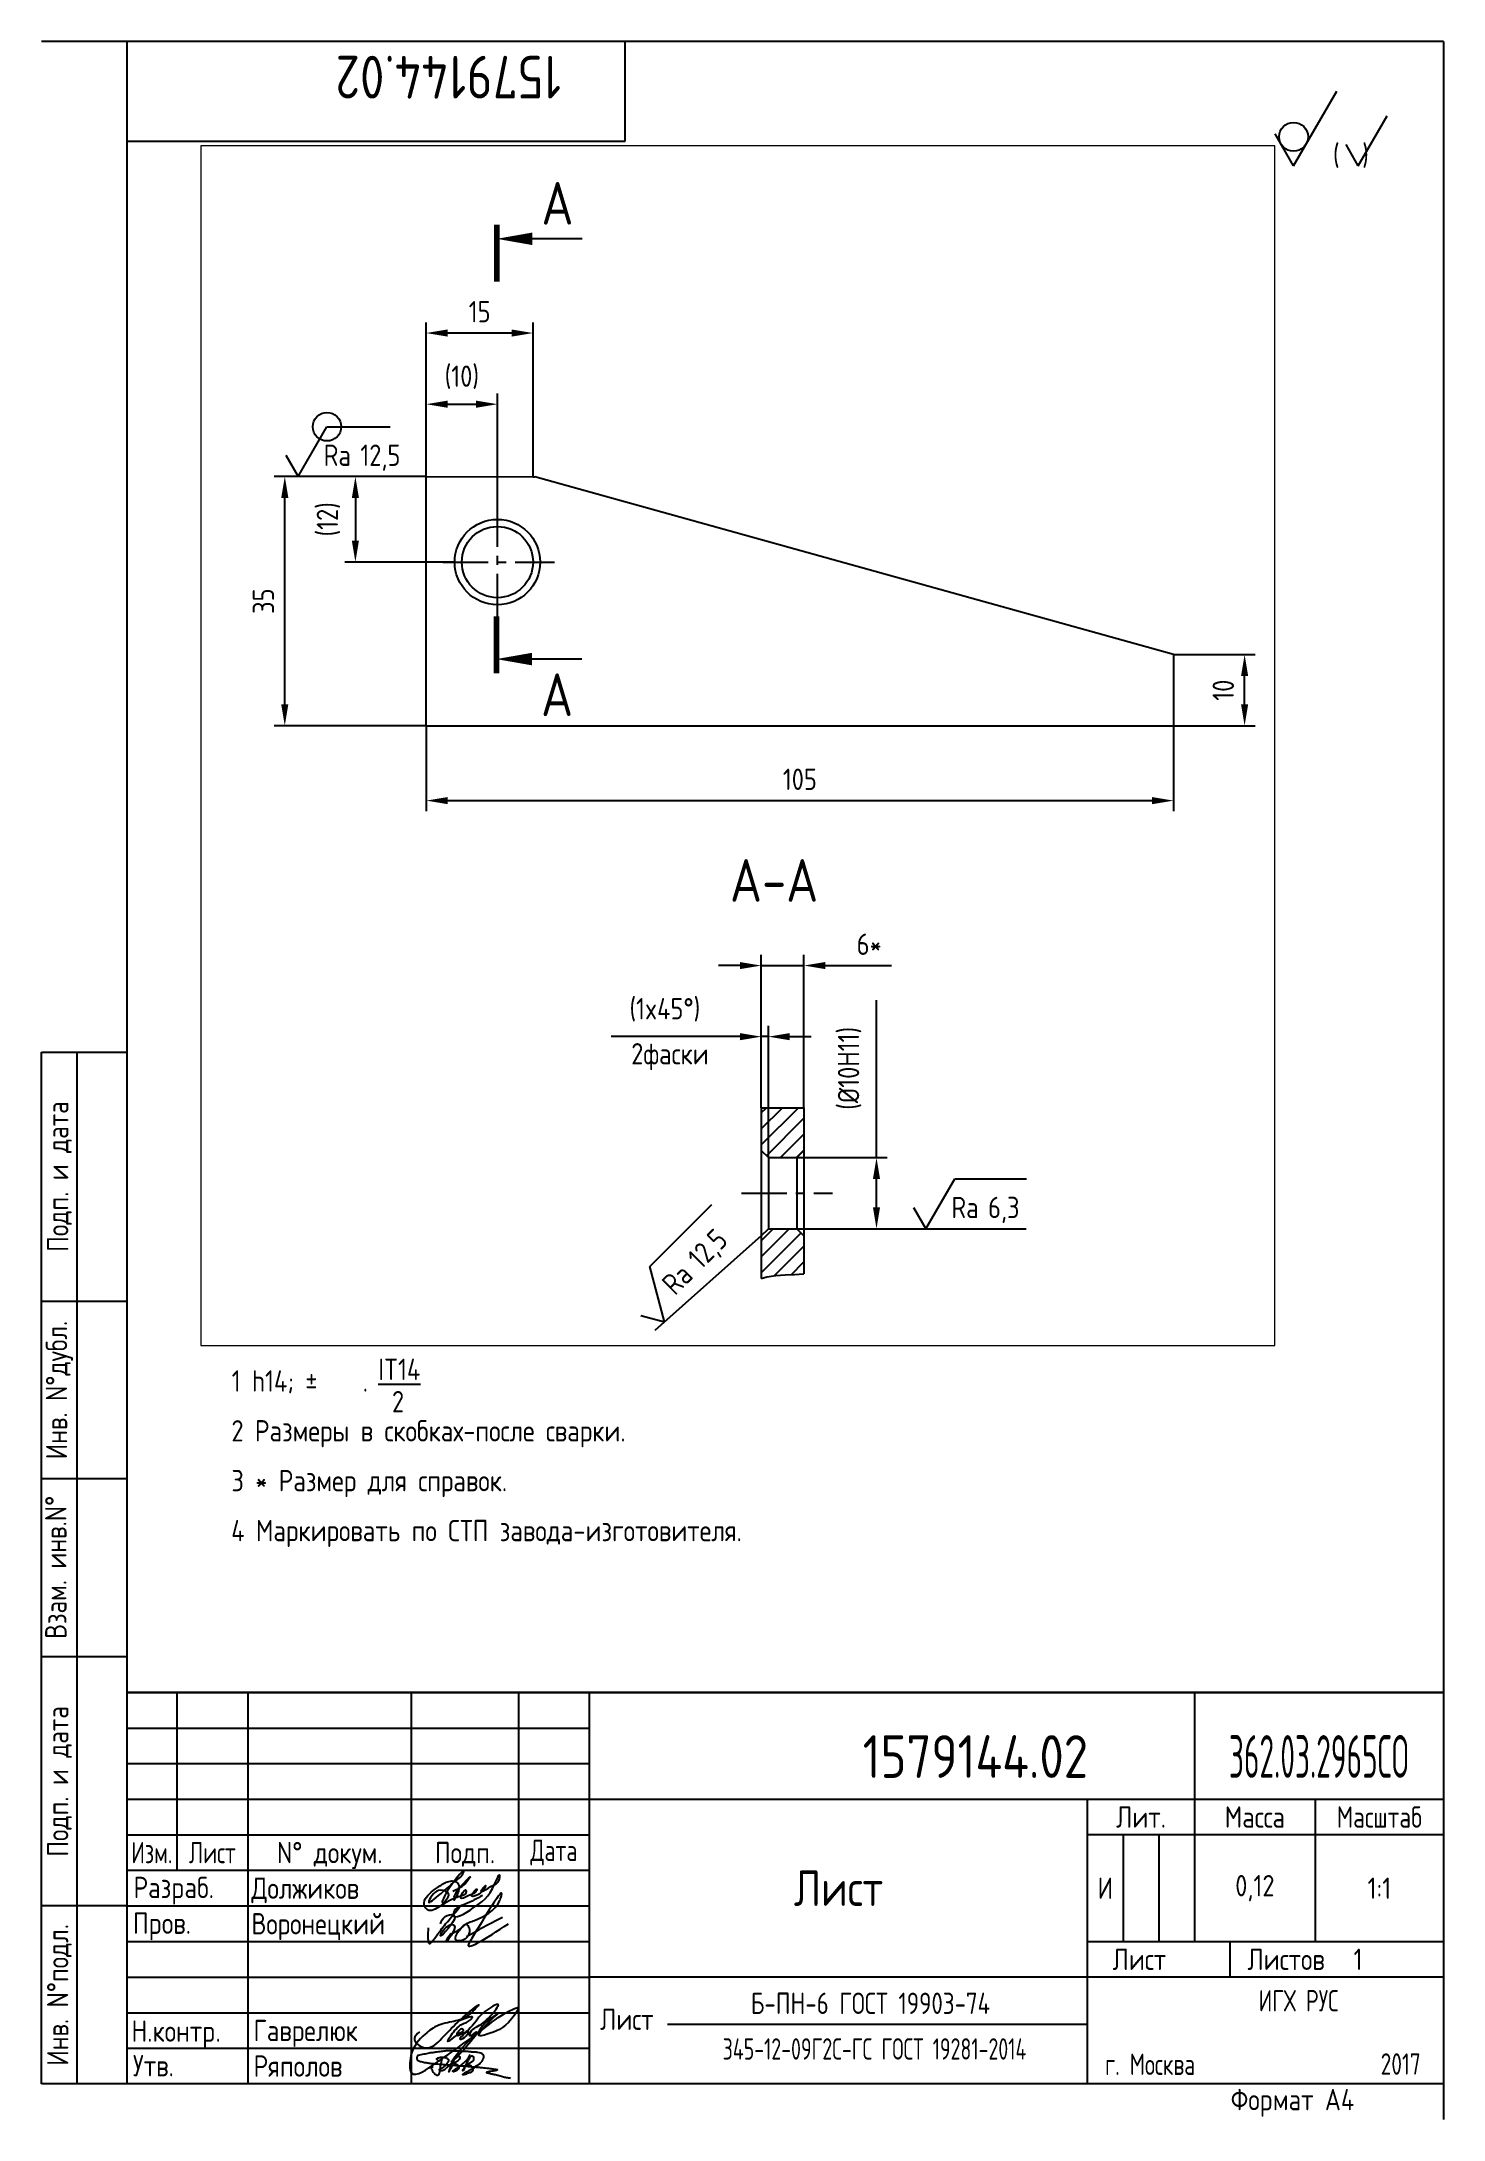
# Paper-space layout 'A4' of a CAD drawing. Header units: millimetres. Extents: x 8 to 205, y 0 to 292.
# The model-space entities are those that its viewports show. They can reach past a viewport. Long polylines and large blocks are cut down to what shows.
import ezdxf
from ezdxf.enums import TextEntityAlignment as Align

# ---------------------------------------------------------------- set-up
doc = ezdxf.new("R2010")
doc.units = ezdxf.units.MM
doc.linetypes.add('CENTER', pattern=[50.8, 31.75, -6.35, 6.35, -6.35])
for name, color, linetype in [('Bord', 1, 'Continuous'), ('CEN', 5, 'CENTER'), ('Cont', 6, 'Continuous'), ('Dim', 7, 'Continuous'), ('Hatch', 2, 'Continuous'), ('Text', 3, 'Continuous'), ('Textb', 6, 'Continuous'), ('TEXTRUS', 3, 'Continuous')]:
    doc.layers.add(name, color=color, linetype=linetype)
doc.styles.add('Style1', font='romans.shx', dxfattribs={"width": 0.8})
doc.dimstyles.new('LIN1', dxfattribs={"dimtxt": 3, "dimasz": 3, "dimexe": 1.5, "dimexo": 0, "dimgap": 1.5, "dimtad": 1, "dimdec": 0, "dimzin": 13, "dimdsep": 46, "dimtxsty": 'Style1', "dimcen": 0, "dimclrt": 3, "dimadec": 0, "dimazin": 0, "dimtfac": 1, "dimtdec": 0, "dimtmove": 0, "dimatfit": 3, "dimfxl": 1, "dimtolj": 1, "dimtzin": 13, "dimarcsym": 0})

# ---------------------------------------------------------------- blocks, each defined once
blk = doc.blocks.new('sherISO_12')
at = {"layer": 'Cont'}
for q in [(-15, -6.96), (-23.66, -12.96)]:
    blk.add_line((-21.06, -17.46), q, dxfattribs=at)
blk.add_circle((-21.06, -13.39), 2.03, dxfattribs=at)
at = {"layer": 'Text'}
for q in [(-7.92, -10.46), (-13.69, -14.46)]:
    blk.add_line((-11.96, -17.46), q, dxfattribs=at)
at = {"layer": 'Text', "style": 'Style1', "width": 0.8}
blk.add_text('(  )', height=3, dxfattribs=at).set_placement((-15.53, -17.46))
blk = doc.blocks.new('A4')
at = {"layer": 'Bord'}
for p, q in [((20, 55), (85, 55)), ((20, 50), (85, 50)), ((20, 45), (85, 45)), ((160, 40), (160, 25)), ((165, 40), (165, 25)), ((20, 30), (85, 30)), ((20, 25), (85, 25)), ((20, 20), (85, 20)), ((20, 15), (85, 15)), ((20, 10), (85, 10))]:
    blk.add_line(p, q, dxfattribs=at)
at = {"layer": 'Cont'}
for p, q in [((205, 292), (20, 292)), ((205, 292), (205, 5)), ((20, 292), (20, 5)), ((90, 278), (90, 292)), ((20, 278), (90, 278)), ((8, 5), (8, 150)), ((8, 150), (20, 150)), ((13, 5), (13, 150)), ((8, 115), (20, 115)), ((20, 90), (8, 90)), ((20, 65), (8, 65)), ((205, 60), (20, 60)), ((20, 60), (205, 60)), ((27, 60), (27, 35)), ((37, 60), (37, 5)), ((60, 5), (60, 60)), ((75, 60), (75, 5)), ((85, 5), (85, 60)), ((170, 60), (170, 25)), ((85, 45), (205, 45)), ((155, 5), (155, 45)), ((187, 25), (187, 45)), ((20, 40), (85, 40)), ((205, 40), (155, 40)), ((85, 35), (20, 35)), ((20, 30), (8, 30)), ((155, 25), (205, 25)), ((175, 25), (175, 20)), ((205, 20), (85, 20)), ((20, 5), (8, 5)), ((205, 5), (20, 5))]:
    blk.add_line(p, q, dxfattribs=at)
at = {"layer": 'Text', "style": 'Style1', "width": 0.8}
for s, p in [('Подп. и дата', (10.5, 132.5)), ('Инв. N%%dдубл.', (10.5, 102.5)), ('Взам. инв.N%%d ', (10, 78.38)), ('Подп. и дата', (10.5, 47.5)), ('Инв. N%%dподл.', (10.5, 17.5))]:
    blk.add_text(s, height=3, rotation=90, dxfattribs=at).set_placement(p, align=Align.MIDDLE)
at = {"layer": 'Text', "style": 'Style1'}
for s, width, p in [('Лит.', 0.8, (162.5, 42.5)), ('Масса', 0.8, (178.5, 42.5)), ('Масштаб', 0.75, (196, 42.5)), ('Изм.', 0.7, (23.5, 37.5)), ('Лист', 0.7, (32, 37.5)), ('N%%d докум.', 0.8, (48.5, 37.5)), ('Подп.', 0.8, (67.5, 37.5)), ('Лист', 0.8, (162.27, 22.5)), ('Листов', 0.8, (182.9, 22.5))]:
    blk.add_text(s, height=3, dxfattribs=dict(at, width=width)).set_placement(p, align=Align.MIDDLE_CENTER)
at = {"layer": 'Text', "style": 'Style1', "width": 0.7}
for s, p in [('Дата', (80, 37.5)), ('ИГХ РУС', (184.65, 16.69))]:
    blk.add_text(s, height=3, dxfattribs=at).set_placement(p, align=Align.MIDDLE)
at = {"layer": 'Text', "style": 'Style1'}
for s, width, p in [('Разpаб.', 0.8, (20.92, 31.1)), ('Пpов.', 0.8, (20.84, 26.08)), ('Н.контp.', 0.8, (20.64, 10.92)), ('Утв.', 0.8, (20.84, 6.06)), ('г. Москва', 0.7, (157.44, 6.25)), ('Фоpмат А4', 0.8, (175.11, 1.29))]:
    blk.add_text(s, height=3, dxfattribs=dict(at, width=width)).set_placement(p)
for tag, p, width in [('ФИО', (39, 31), 0.8), ('ФИО', (39, 26), 0.8), ('ГОСТ_СОРТАМЕНТА', (98.19, 14), 0.8), ('ФИО', (39, 11), 0.8), ('ФИО', (39, 6), 0.8), ('200', (192.85, 6.29), 0.7)]:
    blk.add_attdef(tag, p, '', height=3, dxfattribs=dict(at, width=width))
at = {"layer": 'Text', "style": 'Style1', "width": 0.8}
for tag, p in [('И', (157.49, 32.5)), ('700', (178.5, 32.5)), ('1:20', (196, 32.5))]:
    blk.add_attdef(tag, text='', height=3, dxfattribs=at).set_placement(p, align=Align.MIDDLE)
blk.add_attdef('Сборочный_чертеж', text='', height=3, dxfattribs=at).set_placement((120, 21.3), align=Align.CENTER)
for tag, p in [('1', (171.12, 22.5)), ('2', (193, 22.5))]:
    blk.add_attdef(tag, text='', height=3, dxfattribs=at).set_placement(p, align=Align.MIDDLE_CENTER)
blk.add_attdef('ЛИСТ', text='', height=3, dxfattribs=at).set_placement((85.99, 12.5), align=Align.MIDDLE_LEFT)
at = {"layer": 'Text', "style": 'Style1', "width": 0.7}
blk.add_attdef('%%OГОСТ_ТЕХ._ТРЕБОВАНИЙ', text='', height=3, dxfattribs=at).set_placement((98.19, 8), align=Align.BOTTOM_LEFT)
at = {"layer": 'Textb', "style": 'Style1', "width": 0.8}
blk.add_attdef('1234567', (81, 290), '', height=6, rotation=180, dxfattribs=at)
blk.add_attdef('1234567', (123.4, 48), '', height=6, dxfattribs=at)
for tag, height, p in [('123ХЯ', 6, (183.62, 48)), ('НАИМЕНОВАНИЕ', 5, (120, 30))]:
    blk.add_attdef(tag, text='', height=height, dxfattribs=at).set_placement(p, align=Align.CENTER)
blk = doc.blocks.new('A$C63F45750')
at = {"layer": 'Text'}
for points, knots in [([(3.17, 2.37), (3.12, 2.38), (3.04, 2.41), (2.94, 2.5), (2.85, 2.57), (2.79, 2.69), (2.87, 2.77), (2.99, 2.84), (3.16, 2.89), (3.36, 2.93), (3.6, 2.95), (3.82, 2.92), (4.05, 2.87), (4.25, 2.78), (4.45, 2.63), (4.46, 2.42), (4.38, 2.26), (4.28, 2.1), (4.17, 1.94), (4.03, 1.78), (3.89, 1.62), (3.75, 1.52), (3.63, 1.43), (3.49, 1.36), (3.35, 1.3), (3.24, 1.25), (3.16, 1.21), (3.12, 1.15), (3.19, 1.1), (3.27, 1.09), (3.4, 1.07), (3.55, 1.07), (3.72, 1.12), (3.92, 1.19), (4.1, 1.34), (4.26, 1.51), (4.44, 1.65), (4.59, 1.81), (4.74, 1.93), (4.84, 2.04), (4.93, 2.14), (5.07, 2.29), (5.19, 2.53), (5.28, 2.68), (5.35, 2.96), (5.23, 2.66), (5.2, 2.44), (5.04, 2.09), (4.95, 1.81), (4.86, 1.57), (4.75, 1.31), (4.67, 1.12), (4.46, 0.78), (4.62, 1.17), (4.71, 1.45), (4.88, 1.74), (5.01, 2), (5.08, 2.19), (5.19, 2.4), (5.32, 2.58), (5.4, 2.75), (5.52, 2.89), (5.65, 3.04), (5.85, 3.1), (6.02, 3.03), (6.08, 2.87), (6.03, 2.7), (5.9, 2.51), (5.7, 2.37), (5.55, 2.23), (5.4, 2.17), (5.31, 2.12), (5.12, 2.09), (5.35, 2.07), (5.48, 2), (5.64, 1.93), (5.75, 1.8), (5.85, 1.67), (5.89, 1.54), (5.89, 1.37), (5.8, 1.2), (5.63, 1.06), (5.41, 0.94), (5.23, 0.86), (5.02, 0.92), (5.13, 1.1), (5.28, 1.16), (5.44, 1.27), (5.61, 1.36), (5.74, 1.46), (5.86, 1.53), (5.95, 1.61), (6.05, 1.69), (6.15, 1.77), (6.28, 1.87), (6.46, 2.02), (6.65, 2.19), (6.83, 2.37), (6.98, 2.49), (7.11, 2.61), (7.2, 2.74), (7.32, 2.84), (7.42, 2.97), (7.48, 3.08), (7.48, 3.27), (7.34, 3.08), (7.28, 2.94), (7.18, 2.69), (7.1, 2.46), (7, 2.22), (6.93, 1.98), (6.83, 1.78), (6.73, 1.55), (6.67, 1.34), (6.6, 1.14), (6.56, 1.03), (6.39, 0.99), (6.62, 1.33), (6.75, 1.54), (6.93, 1.87), (7.05, 2.08), (7.18, 2.32), (7.33, 2.6), (7.47, 2.89), (7.6, 3.07), (7.79, 3.18), (7.95, 3.01), (8, 2.81), (7.99, 2.62), (7.94, 2.46), (7.83, 2.33), (7.69, 2.22), (7.53, 2.11), (7.37, 2.03), (7.21, 1.99), (7.11, 1.97), (6.89, 1.98), (7.07, 1.94), (7.15, 1.9), (7.27, 1.88), (7.39, 1.84), (7.52, 1.81), (7.62, 1.72), (7.7, 1.62), (7.78, 1.51), (7.83, 1.39), (7.87, 1.26), (7.88, 1.13), (7.86, 0.99), (7.75, 0.88), (7.6, 0.77), (7.4, 0.73), (7.19, 0.66), (6.97, 0.55), (6.71, 0.48), (6.57, 0.44), (6.42, 0.42), (6.52, 0.58), (6.61, 0.64), (6.81, 0.78), (7.06, 0.89), (7.33, 1.04), (7.55, 1.16), (7.7, 1.24), (7.84, 1.32), (7.99, 1.43), (8.21, 1.58), (8.48, 1.76), (8.74, 1.95), (8.97, 2.12), (9.1, 2.29), (9.23, 2.44), (9.3, 2.6), (9.37, 2.74), (9.42, 2.92), (9.45, 3.13), (9.21, 3.48), (8.67, 3.59), (8.09, 3.63), (7.57, 3.66), (7.06, 3.74), (6.57, 3.75), (6.09, 3.74), (5.67, 3.78), (5.28, 3.78), (4.96, 3.81), (4.65, 3.83), (4.31, 3.82), (3.97, 3.79), (3.61, 3.74), (3.22, 3.67), (2.86, 3.66), (2.53, 3.61), (2.18, 3.52), (1.78, 3.54), (1.38, 3.37), (0.96, 3.35), (0.58, 3.24), (0.25, 3.19), (0.03, 3.06), (-0.03, 2.83), (0.02, 2.6), (0.26, 2.38), (0.59, 2.33), (1, 2.2), (1.48, 2.15), (1.93, 2.05), (2.35, 2.02), (2.72, 2.01), (3.11, 1.94), (3.68, 1.94), (4.25, 1.83), (4.91, 1.87), (5.53, 1.76), (6.13, 1.72), (6.73, 1.71), (7.32, 1.62), (7.99, 1.55), (8.64, 1.54), (9.16, 1.46), (9.61, 1.42), (10.03, 1.4), (10.41, 1.32), (10.73, 1.29), (11.01, 1.24), (11.18, 1.23), (11.42, 1.14), (11.18, 1.06), (11.01, 1.03), (10.71, 0.98), (10.37, 0.92), (10.1, 0.91), (9.65, 0.75), (10.22, 0.67), (10.54, 0.59), (11.08, 0.47), (11.61, 0.35), (12.17, 0.15), (12.64, 0.08), (12.98, 0.03), (13.11, 0.01), (13.18, 0)], [0, 0, 0, 0, 0.153866, 0.270441, 0.388867, 0.510533, 0.592156, 0.71333, 0.90842, 1.11344, 1.349254, 1.61246, 1.782219, 2.047249, 2.291879, 2.451528, 2.651081, 2.806158, 3.017979, 3.227348, 3.462381, 3.633009, 3.75766, 3.920516, 4.080796, 4.214529, 4.291786, 4.349969, 4.397594, 4.50822, 4.594826, 4.799244, 4.954392, 5.128468, 5.437537, 5.632649, 5.842485, 6.094987, 6.293219, 6.410959, 6.551192, 6.687808, 7.022147, 7.294342, 7.425356, 7.52079, 7.946481, 8.313051, 8.59833, 8.833695, 9.090496, 9.427695, 9.601191, 9.883219, 10.093306, 10.673943, 10.798776, 10.974628, 11.287247, 11.486184, 11.648652, 11.848902, 12.027194, 12.25348, 12.40059, 12.537783, 12.716293, 12.91523, 13.208551, 13.438489, 13.549668, 13.67779, 13.77127, 13.930001, 14.029091, 14.272112, 14.434836, 14.547084, 14.739051, 14.830983, 15.061241, 15.268922, 15.500489, 15.788979, 15.879568, 16.024283, 16.221854, 16.418714, 16.593102, 16.783247, 16.91018, 17.018213, 17.135263, 17.278205, 17.430482, 17.620087, 17.979626, 18.191789, 18.388716, 18.565718, 18.714854, 18.857929, 19.039974, 19.171375, 19.283034, 19.400085, 19.618058, 19.882245, 20.150781, 20.377854, 20.649532, 20.89723, 21.042543, 21.40016, 21.557817, 21.667145, 21.752781, 21.926256, 22.412297, 22.813145, 22.961412, 23.171289, 23.607257, 23.940428, 24.110007, 24.291214, 24.48084, 24.697609, 24.904078, 25.034245, 25.218018, 25.407651, 25.573473, 25.787447, 25.930292, 26.051316, 26.18846, 26.285312, 26.406799, 26.52425, 26.630463, 26.793722, 26.898606, 27.029313, 27.171012, 27.314101, 27.419918, 27.580557, 27.709367, 27.829268, 28.024364, 28.266961, 28.41242, 28.705761, 28.989137, 29.187748, 29.233768, 29.332802, 29.529535, 29.667094, 30.039923, 30.332117, 30.61061, 30.769982, 30.856778, 31.109923, 31.313488, 31.656425, 32.066331, 32.296628, 32.49714, 32.710276, 32.891468, 33.014834, 33.177747, 33.444503, 33.618009, 34.409008, 34.914636, 35.419802, 35.95397, 36.458179, 36.88069, 37.388403, 37.738353, 38.034261, 38.353468, 38.693154, 39.037638, 39.391136, 39.787481, 40.203773, 40.488977, 40.784975, 41.26625, 41.668005, 42.070065, 42.499388, 42.869834, 43.079573, 43.213439, 43.554591, 43.717296, 44.153724, 44.506336, 45.019111, 45.587859, 45.90191, 46.270392, 46.703958, 47.093115, 47.952647, 48.44014, 49.079253, 49.808223, 50.268654, 50.851051, 51.604831, 52.298429, 52.776925, 53.1907, 53.661988, 54.042386, 54.348524, 54.616841, 54.853814, 54.983777, 55.126096, 55.333328, 55.613101, 56.008732, 56.315809, 56.59982, 56.87931, 57.399251, 57.889617, 58.432507, 59.066698, 59.660314, 59.862668, 60.07277, 60.07277, 60.07277, 60.07277]), ([(2.31, 1.53), (2.26, 1.52), (2.17, 1.51), (2.06, 1.48), (1.93, 1.38), (2.07, 1.25), (2.14, 1.11), (2.26, 0.93), (2.39, 0.72), (2.57, 0.54), (2.71, 0.44), (2.86, 0.4), (3.02, 0.43), (3.14, 0.54), (3.21, 0.79), (3.25, 1.07), (3.31, 1.4), (3.35, 1.67), (3.38, 1.92), (3.47, 2.19), (3.5, 2.43), (3.54, 2.59), (3.56, 2.64)], [0, 0, 0, 0, 0.15847, 0.269731, 0.363591, 0.555514, 0.688037, 0.848606, 1.204359, 1.433632, 1.58673, 1.729549, 1.880686, 2.057874, 2.19169, 2.63505, 2.928153, 3.184121, 3.441863, 3.696117, 4.025873, 4.178055, 4.178055, 4.178055, 4.178055])]:
    blk.add_open_spline(points, degree=3, knots=knots, dxfattribs=at)
blk = doc.blocks.new('*D11')
at = {"layer": 'Defpoints', "color": 0, "transparency": 16777216}
for p in [(969.36, 1518.41), (1074.36, 1518.41), (1074.36, 1507.89)]:
    blk.add_point(p, dxfattribs=at)
at = {"layer": 'Dim', "color": 0, "lineweight": -2, "transparency": 16777216}
for p, q in [((969.36, 1518.41), (969.36, 1506.39)), ((1074.36, 1518.41), (1074.36, 1506.39)), ((972.36, 1507.89), (1071.36, 1507.89))]:
    blk.add_line(p, q, dxfattribs=at)
at = {"layer": 'Dim', "color": 0, "transparency": 16777216}
for points in [[(972.36, 1508.39), (972.36, 1507.39), (969.36, 1507.89)], [(1071.36, 1508.39), (1071.36, 1507.39), (1074.36, 1507.89)]]:
    blk.add_solid(points, dxfattribs=at)
at = {"layer": 'Dim', "color": 3, "transparency": 16777216, "insert": (1021.86, 1510.89), "char_height": 3, "attachment_point": 5, "style": 'Style1'}
blk.add_mtext('\\A1;105', dxfattribs=at)
blk = doc.blocks.new('A$C6CF913E7')
at = {"layer": 'Text'}
blk.add_circle((0, 0), 2, dxfattribs=at)
blk = doc.blocks.new('sherISO_07')
at = {"layer": 'Text'}
blk.add_line((4.04, 7), (12.93, 7), dxfattribs=at)
blk.add_lwpolyline([(-1.73, 3), (0, 0), (4.04, 7)], dxfattribs=at)
blk.add_blockref('A$C6CF913E7', (4.04, 7))
at = {"layer": 'Text', "style": 'Style1', "width": 0.8}
blk.add_text('Ra', height=3, dxfattribs=at).set_placement((3.58, 1.5))
blk.add_attdef('25', (8.73, 1.5), '', height=3, dxfattribs=at)
blk = doc.blocks.new('*D12')
at = {"layer": 'Defpoints', "color": 0, "transparency": 16777216}
for p in [(949.48, 1553.43), (969.36, 1553.43), (969.36, 1518.41)]:
    blk.add_point(p, dxfattribs=at)
at = {"layer": 'Dim', "color": 0, "lineweight": -2, "transparency": 16777216}
for p, q in [((969.36, 1553.43), (947.98, 1553.43)), ((949.48, 1521.41), (949.48, 1550.43)), ((969.36, 1518.41), (947.98, 1518.41))]:
    blk.add_line(p, q, dxfattribs=at)
at = {"layer": 'Dim', "color": 0, "transparency": 16777216}
for points in [[(948.98, 1550.43), (949.98, 1550.43), (949.48, 1553.43)], [(948.98, 1521.41), (949.98, 1521.41), (949.48, 1518.41)]]:
    blk.add_solid(points, dxfattribs=at)
at = {"layer": 'Dim', "color": 3, "transparency": 16777216, "insert": (946.48, 1535.92), "char_height": 3, "attachment_point": 5, "rotation": 90, "style": 'Style1'}
blk.add_mtext('\\A1;35', dxfattribs=at)
blk = doc.blocks.new('*D13')
at = {"layer": 'Defpoints', "color": 0, "transparency": 16777216}
for p in [(969.36, 1553.43), (959.4, 1541.41), (973.36, 1541.41)]:
    blk.add_point(p, dxfattribs=at)
at = {"layer": 'Dim', "color": 0, "lineweight": -2, "transparency": 16777216}
for p, q in [((969.36, 1553.43), (957.9, 1553.43)), ((959.4, 1550.43), (959.4, 1544.41)), ((973.36, 1541.41), (957.9, 1541.41))]:
    blk.add_line(p, q, dxfattribs=at)
at = {"layer": 'Dim', "color": 0, "transparency": 16777216}
for points in [[(958.9, 1550.43), (959.9, 1550.43), (959.4, 1553.43)], [(958.9, 1544.41), (959.9, 1544.41), (959.4, 1541.41)]]:
    blk.add_solid(points, dxfattribs=at)
at = {"layer": 'Dim', "color": 3, "transparency": 16777216, "insert": (955.61, 1547.42), "char_height": 3, "attachment_point": 5, "rotation": 90, "style": 'Style1'}
blk.add_mtext('\\A1;(12)', dxfattribs=at)
blk = doc.blocks.new('*D14')
at = {"layer": 'Defpoints', "color": 0, "transparency": 16777216}
for p in [(969.36, 1573.6), (969.36, 1563.6), (984.36, 1553.41)]:
    blk.add_point(p, dxfattribs=at)
at = {"layer": 'Dim', "color": 0, "lineweight": -2, "transparency": 16777216}
for p, q in [((969.36, 1563.6), (969.36, 1575.1)), ((984.36, 1553.41), (984.36, 1575.1)), ((981.36, 1573.6), (972.36, 1573.6))]:
    blk.add_line(p, q, dxfattribs=at)
at = {"layer": 'Dim', "color": 0, "transparency": 16777216}
for points in [[(972.36, 1574.1), (972.36, 1573.1), (969.36, 1573.6)], [(981.36, 1574.1), (981.36, 1573.1), (984.36, 1573.6)]]:
    blk.add_solid(points, dxfattribs=at)
at = {"layer": 'Dim', "color": 3, "transparency": 16777216, "insert": (976.86, 1576.6), "char_height": 3, "attachment_point": 5, "style": 'Style1'}
blk.add_mtext('\\A1;15', dxfattribs=at)
blk = doc.blocks.new('*D15')
at = {"layer": 'Defpoints', "color": 0, "transparency": 16777216}
for p in [(979.36, 1563.6), (969.36, 1553.43), (979.36, 1547.41)]:
    blk.add_point(p, dxfattribs=at)
at = {"layer": 'Dim', "color": 0, "lineweight": -2, "transparency": 16777216}
for p, q in [((969.36, 1553.43), (969.36, 1565.1)), ((972.36, 1563.6), (976.36, 1563.6)), ((979.36, 1547.41), (979.36, 1565.1))]:
    blk.add_line(p, q, dxfattribs=at)
at = {"layer": 'Dim', "color": 0, "transparency": 16777216}
for points in [[(972.36, 1564.1), (972.36, 1563.1), (969.36, 1563.6)], [(976.36, 1564.1), (976.36, 1563.1), (979.36, 1563.6)]]:
    blk.add_solid(points, dxfattribs=at)
at = {"layer": 'Dim', "color": 3, "transparency": 16777216, "insert": (974.36, 1567.39), "char_height": 3, "attachment_point": 5, "style": 'Style1'}
blk.add_mtext('\\A1;(10)', dxfattribs=at)
blk = doc.blocks.new('*D16')
at = {"layer": 'Defpoints', "color": 0, "transparency": 16777216}
for p in [(1022.44, 1484.71), (1016.44, 1464.72), (1022.44, 1464.72)]:
    blk.add_point(p, dxfattribs=at)
at = {"layer": 'Dim', "color": 0, "lineweight": -2, "transparency": 16777216}
for p, q in [((1013.44, 1484.71), (1010.44, 1484.71)), ((1016.44, 1464.72), (1016.44, 1486.21)), ((1016.44, 1484.71), (1022.44, 1484.71)), ((1022.44, 1464.72), (1022.44, 1486.21)), ((1025.44, 1484.71), (1034.76, 1484.71))]:
    blk.add_line(p, q, dxfattribs=at)
at = {"layer": 'Dim', "color": 0, "transparency": 16777216}
for points in [[(1013.44, 1485.21), (1013.44, 1484.21), (1016.44, 1484.71)], [(1025.44, 1485.21), (1025.44, 1484.21), (1022.44, 1484.71)]]:
    blk.add_solid(points, dxfattribs=at)
at = {"layer": 'Dim', "color": 3, "transparency": 16777216, "insert": (1031.6, 1487.71), "char_height": 3, "attachment_point": 5, "style": 'Style1'}
blk.add_mtext('\\A1;6*', dxfattribs=at)
blk = doc.blocks.new('*D17')
at = {"layer": 'Defpoints', "color": 0, "transparency": 16777216}
for p in [(1021.44, 1457.72), (1021.44, 1447.72), (1032.63, 1447.72)]:
    blk.add_point(p, dxfattribs=at)
at = {"layer": 'Dim', "color": 0, "lineweight": -2, "transparency": 16777216}
for p, q in [((1032.63, 1457.72), (1032.63, 1479.83)), ((1021.44, 1457.72), (1034.13, 1457.72)), ((1032.63, 1450.72), (1032.63, 1454.72)), ((1021.44, 1447.72), (1034.13, 1447.72))]:
    blk.add_line(p, q, dxfattribs=at)
at = {"layer": 'Dim', "color": 0, "transparency": 16777216}
for points in [[(1032.13, 1454.72), (1033.13, 1454.72), (1032.63, 1457.72)], [(1032.13, 1450.72), (1033.13, 1450.72), (1032.63, 1447.72)]]:
    blk.add_solid(points, dxfattribs=at)
at = {"layer": 'Dim', "color": 3, "transparency": 16777216, "insert": (1028.85, 1470.27), "char_height": 3, "attachment_point": 5, "rotation": 90, "style": 'Style1'}
blk.add_mtext('\\A1;(%%C10H11)', dxfattribs=at)
blk = doc.blocks.new('*D18')
at = {"layer": 'Defpoints', "color": 0, "transparency": 16777216}
for p in [(1074.36, 1528.41), (1084.36, 1528.41), (1074.36, 1518.41)]:
    blk.add_point(p, dxfattribs=at)
at = {"layer": 'Dim', "color": 0, "lineweight": -2, "transparency": 16777216}
for p, q in [((1074.36, 1528.41), (1085.86, 1528.41)), ((1084.36, 1521.41), (1084.36, 1525.41)), ((1074.36, 1518.41), (1085.86, 1518.41))]:
    blk.add_line(p, q, dxfattribs=at)
at = {"layer": 'Dim', "color": 0, "transparency": 16777216}
for points in [[(1083.86, 1525.41), (1084.86, 1525.41), (1084.36, 1528.41)], [(1083.86, 1521.41), (1084.86, 1521.41), (1084.36, 1518.41)]]:
    blk.add_solid(points, dxfattribs=at)
at = {"layer": 'Dim', "color": 3, "transparency": 16777216, "insert": (1081.36, 1523.41), "char_height": 3, "attachment_point": 5, "rotation": 90, "style": 'Style1'}
blk.add_mtext('\\A1;10', dxfattribs=at)
blk = doc.blocks.new('sherISO_01')
at = {"layer": 'Text'}
blk.add_line((4.04, 7), (16.36, 7), dxfattribs=at)
blk.add_lwpolyline([(-1.73, 3), (0, 0), (4.04, 7)], dxfattribs=at)
at = {"layer": 'Text', "style": 'Style1', "width": 0.8}
blk.add_text('Ra', height=3, dxfattribs=at).set_placement((3.58, 1.5))
blk.add_attdef('12,5', (8.73, 1.5), '', height=3, dxfattribs=at)
blk = doc.blocks.new('*D19')
at = {"layer": 'Defpoints', "color": 0, "transparency": 16777216}
for p in [(1017.44, 1474.72), (1016.44, 1464.72), (1017.44, 1457.72)]:
    blk.add_point(p, dxfattribs=at)
at = {"layer": 'Dim', "color": 0, "lineweight": -2, "transparency": 16777216}
for p, q in [((1013.44, 1474.72), (995.33, 1474.72)), ((1016.44, 1464.72), (1016.44, 1476.22)), ((1017.44, 1474.72), (1016.44, 1474.72)), ((1017.44, 1457.72), (1017.44, 1476.22)), ((1020.44, 1474.72), (1023.44, 1474.72))]:
    blk.add_line(p, q, dxfattribs=at)
at = {"layer": 'Dim', "color": 0, "transparency": 16777216}
for points in [[(1013.44, 1475.22), (1013.44, 1474.22), (1016.44, 1474.72)], [(1020.44, 1475.22), (1020.44, 1474.22), (1017.44, 1474.72)]]:
    blk.add_solid(points, dxfattribs=at)
at = {"layer": 'Dim', "color": 3, "transparency": 16777216, "insert": (1002.89, 1478.5), "char_height": 3, "attachment_point": 5, "style": 'Style1'}
blk.add_mtext('\\A1;(1x45%%d)', dxfattribs=at)
blk = doc.blocks.new('sherISO_03')
at = {"layer": 'Text'}
blk.add_line((4.04, 7), (14.12, 7), dxfattribs=at)
blk.add_lwpolyline([(-1.73, 3), (0, 0), (4.04, 7)], dxfattribs=at)
at = {"layer": 'Text', "style": 'Style1', "width": 0.8}
blk.add_text('Ra', height=3, dxfattribs=at).set_placement((3.58, 1.5))
blk.add_attdef('6,3', (8.73, 1.5), '', height=3, dxfattribs=at)
blk = doc.blocks.new('RAZREZ01')
at = {"layer": 'Text'}
blk.add_lwpolyline([(-12, 0), (-5, 0)], dxfattribs=at)
blk.add_lwpolyline([(0, 0, 0, 1.76, 0), (-5, 0, 1.76, 1.76, 0)], format="xyseb", dxfattribs=at)
at = {"layer": 'Text', "const_width": 0.8}
blk.add_lwpolyline([(0, 2), (0, -6)], dxfattribs=at)
at = {"layer": 'Textb', "style": 'Style1', "width": 0.8}
blk.add_attdef('A', (-10.16, 2), '', height=6, dxfattribs=at)
blk = doc.blocks.new('RAZREZ02')
at = {"layer": 'Text', "const_width": 0.8}
blk.add_lwpolyline([(0, 6), (0, -2)], dxfattribs=at)
at = {"layer": 'Text'}
blk.add_lwpolyline([(-12, 0), (-5, 0)], dxfattribs=at)
blk.add_lwpolyline([(0, 0, 0, 1.76, 0), (-5, 0, 1.76, 1.76, 0)], format="xyseb", dxfattribs=at)
at = {"layer": 'Textb', "style": 'Style1', "width": 0.8}
blk.add_attdef('А', (-10.16, -8), '', height=6, dxfattribs=at)

msp = doc.modelspace()

# ---------------------------------------------------------------- hatches: boundary and pattern name
at = {"layer": 'Hatch'}
h = msp.add_hatch(dxfattribs=at)
h.set_pattern_fill('ANSI31', color=256, scale=0.5, style=0)
h.set_pattern_definition([(45, (940.3568, -1133.2929), (-1.122532, 1.122532), [])])
h.paths.add_polyline_path([(1019.44, 1464.72), (1016.44, 1464.72), (1016.44, 1458.72), (1017.44, 1457.72), (1019.44, 1457.72)])
h.paths.add_polyline_path([(1019.44, 1457.72), (1021.44, 1457.72), (1022.44, 1458.72), (1022.44, 1464.72), (1019.44, 1464.72)])
h.paths.add_polyline_path([(1016.44, 1440.75), (1017.24, 1440.97), (1018.5, 1441.14), (1019.44, 1441.2), (1019.44, 1447.72), (1017.44, 1447.72), (1016.44, 1446.72)])
h.paths.add_polyline_path([(1019.44, 1441.2), (1019.81, 1441.23), (1021.13, 1441.29), (1022.42, 1441.4), (1022.44, 1441.4), (1022.44, 1446.72), (1021.44, 1447.72), (1019.44, 1447.72)])

# ---------------------------------------------------------------- linework, layer by layer
at = {"layer": 'Bord'}
msp.add_lwpolyline([(1016.44, 1440.75), (1017.24, 1440.97), (1018.5, 1441.14), (1019.81, 1441.23), (1021.13, 1441.29), (1022.42, 1441.4), (1022.44, 1441.4)], dxfattribs=at)
at = {"layer": 'CEN', "lineweight": -3, "ltscale": 0.2}
for p, q in [((979.36, 1533.41), (979.36, 1549.41)), ((971.7, 1541.41), (987.36, 1541.41)), ((1013.67, 1452.72), (1026.43, 1452.72))]:
    msp.add_line(p, q, dxfattribs=at)
at = {"layer": 'Cont'}
for p, q in [((969.36, 1553.43), (984.36, 1553.41)), ((969.36, 1518.41), (969.36, 1553.43)), ((984.36, 1553.41), (984.6, 1553.41)), ((1074.36, 1528.41), (984.6, 1553.41)), ((1074.36, 1528.41), (1074.36, 1518.41)), ((969.36, 1518.41), (1074.36, 1518.41)), ((1016.44, 1464.72), (1022.44, 1464.72)), ((1016.44, 1464.72), (1016.44, 1440.75)), ((1022.44, 1464.72), (1022.44, 1441.4)), ((1016.44, 1458.72), (1017.44, 1457.72)), ((1017.44, 1457.72), (1021.44, 1457.72)), ((1017.44, 1457.72), (1017.44, 1447.72)), ((1022.44, 1458.72), (1021.44, 1457.72)), ((1021.44, 1457.72), (1021.44, 1447.72)), ((1016.44, 1446.72), (1017.44, 1447.72)), ((1017.44, 1447.72), (1021.44, 1447.72)), ((1022.44, 1446.72), (1021.44, 1447.72))]:
    msp.add_line(p, q, dxfattribs=at)
for radius in [6, 5]:
    msp.add_circle((979.36, 1541.41), radius, dxfattribs=at)
at = {"layer": 'Dim'}
for p, q in [((1016.44, 1446.72), (1001.49, 1433.42)), ((1033.88, 1447.72), (1053.68, 1447.72))]:
    msp.add_line(p, q, dxfattribs=at)

# ---------------------------------------------------------------- block references
ref = msp.add_blockref('RAZREZ01', (979.27, 1586.84), dxfattribs=dict(at, xscale=-1))
ref.add_attrib('A', 'А', (985.55, 1588.84), dxfattribs={"layer": 'Textb', "height": 6, "style": 'Style1', "width": 0.8})
for name, p, values in [('sherISO_07', (951.37, 1553.43), {'25': '12,5'}), ('sherISO_03', (1039.58, 1447.72), {'6,3': '6,3'})]:
    msp.add_blockref(name, p, dxfattribs=at).add_auto_attribs(values)
ref = msp.add_blockref('RAZREZ02', (979.21, 1527.78), dxfattribs=dict(at, xscale=-1))
ref.add_attrib('А', 'А', (985.49, 1519.78), dxfattribs={"layer": 'Textb', "height": 6, "style": 'Style1', "width": 0.8})
at = {"layer": 'Dim', "rotation": 45.000000000009216}
msp.add_blockref('sherISO_01', (1002.85, 1434.63), dxfattribs=at).add_auto_attribs({'12,5': '12,5'})

# ---------------------------------------------------------------- texts
at = {"layer": 'Text', "style": 'Style1', "width": 0.8}
msp.add_text('2фаски', height=3, dxfattribs=at).set_placement((998.16, 1470.82))
at = {"layer": 'Textb', "style": 'Style1', "width": 0.8}
msp.add_attdef('А-А', text='А-А', height=6, dxfattribs=at).set_placement((1024.44, 1493.68), align=Align.RIGHT)

# ---------------------------------------------------------------- dimensions: what is measured, and where the dimension line sits
at = {"layer": 'Dim'}
for base, p1, p2, picture, middle in [((969.36, 1573.6), (984.36, 1553.41), (969.36, 1563.6), '*D14', (976.86, 1576.6)), ((1074.36, 1507.89), (969.36, 1518.41), (1074.36, 1518.41), '*D11', (1021.86, 1510.89))]:
    dim = msp.add_linear_dim(base=base, p1=p1, p2=p2, dimstyle='LIN1', dxfattribs=at)
    dim.commit()
    dim.dimension.update_dxf_attribs({"geometry": picture, "text_midpoint": middle})
for base, p1, p2, text, picture, middle in [((979.36, 1563.6), (969.36, 1553.43), (979.36, 1547.41), '(<>)', '*D15', (974.36, 1567.39)), ((1022.44, 1484.71), (1016.44, 1464.72), (1022.44, 1464.72), '<>*', '*D16', (1031.6, 1487.71))]:
    dim = msp.add_linear_dim(base=base, p1=p1, p2=p2, text=text, dimstyle='LIN1', dxfattribs=at)
    dim.commit()
    dim.dimension.update_dxf_attribs({"geometry": picture, "text_midpoint": middle})
for base, p1, p2, picture, middle in [((949.48, 1553.43), (969.36, 1518.41), (969.36, 1553.43), '*D12', (946.48, 1535.92)), ((1084.36, 1528.41), (1074.36, 1518.41), (1074.36, 1528.41), '*D18', (1081.36, 1523.41))]:
    dim = msp.add_linear_dim(base=base, p1=p1, p2=p2, angle=90, dimstyle='LIN1', dxfattribs=at)
    dim.commit()
    dim.dimension.update_dxf_attribs({"geometry": picture, "text_midpoint": middle})
dim = msp.add_linear_dim(base=(959.4, 1541.41), p1=(969.36, 1553.43), p2=(973.36, 1541.41), angle=90, text='(<>)', dimstyle='LIN1', dxfattribs=at)
dim.commit()
dim.dimension.update_dxf_attribs({"geometry": '*D13', "text_midpoint": (955.61, 1547.42)})
dim = msp.add_linear_dim(base=(1017.44, 1474.72), p1=(1016.44, 1464.72), p2=(1017.44, 1457.72), text='(<>x45%%d)', dimstyle='LIN1', dxfattribs=at)
dim.commit()
dim.dimension.update_dxf_attribs({"geometry": '*D19', "text_midpoint": (1002.89, 1474.72), "dimtype": 160})
dim = msp.add_linear_dim(base=(1032.63, 1447.72), p1=(1021.44, 1457.72), p2=(1021.44, 1447.72), angle=90, text='(%%C<>H11)', dimstyle='LIN1', dxfattribs=at)
dim.commit()
dim.dimension.update_dxf_attribs({"geometry": '*D17', "text_midpoint": (1032.63, 1470.27), "dimtype": 160})

psp = doc.layouts.new('A4')

# ---------------------------------------------------------------- linework, layer by layer
at = {"layer": 'Bord'}
psp.add_line((95.97, 13.37), (155, 13.37), dxfattribs=at)
at = {"layer": 'Defpoints'}
for p, q in [((20, 292), (8, 292)), ((205, 5), (205, 0))]:
    psp.add_line(p, q, dxfattribs=at)
at = {"layer": 'Text'}
for points, knots in [([(64.31, 30.69), (64.73, 31.6), (65.27, 32.78), (67.54, 35.35), (67.09, 34.19), (65.58, 33.16), (61.38, 29.05), (63.03, 31.79), (64.01, 32.47), (65.57, 31.78), (64.93, 30.98), (64.41, 30.29), (64.25, 30.55), (64.29, 30.64), (64.31, 30.69)], [0, 0, 0, 0, 4.062617, 5.226919, 5.800291, 6.663227, 11.774431, 12.938639, 14.11351, 15.354081, 16.396133, 16.918576, 17.03251, 17.182794, 17.182794, 17.182794, 17.182794]), ([(69.96, 31.47), (69.2, 31.05), (67.89, 30.32), (66.01, 29.74), (65.69, 27.81), (70.62, 30.91), (70.95, 31.52), (72.36, 34.55), (72.32, 33.11), (71.45, 32.99), (69.26, 31.51), (70.57, 33.26), (70.04, 31.75), (67.51, 30.64), (69.4, 32.81), (68.86, 31.61), (68.13, 31.64), (66.26, 30.4), (67.6, 32.66), (67.72, 31.57), (65.82, 31.13), (64.54, 30.29), (62.4, 28.94), (61.35, 30.68), (62.85, 32.09), (64.26, 33.06), (65.54, 33.69), (66.5, 33.28), (66.91, 32.29), (65.61, 29.98), (66.31, 32.26), (66.91, 32.71), (68.56, 34.53), (67.57, 33.07), (66.84, 32.53), (66.04, 32.14), (65.79, 32.02)], [0, 0, 0, 0, 2.703743, 4.672825, 5.02799, 7.955933, 13.437489, 13.883188, 14.189441, 16.413959, 17.478513, 18.47964, 18.959294, 20.910841, 22.003091, 22.470554, 23.533771, 24.710748, 26.01626, 26.201331, 27.488187, 30.382065, 32.258784, 33.069724, 35.439902, 37.010787, 38.612861, 39.32109, 39.818865, 41.83144, 42.782113, 44.494961, 45.867914, 46.467245, 48.290622, 49.101188, 49.101188, 49.101188, 49.101188]), ([(64.04, 27.5), (64.2, 27.87), (64.52, 28.62), (67.02, 29.18), (65.21, 26.73), (63.7, 25.4), (64.75, 27.39), (66.89, 27.47), (64.42, 24.17), (65.48, 26.38), (66.65, 26.27), (67.62, 27.77), (68.46, 26.4), (67.62, 25.06), (65.59, 25.06), (67.17, 27.46), (69.58, 28.13), (71.95, 29.42), (73.44, 33.85), (69.66, 27.31), (66.99, 23.17), (70.46, 25.44), (73.6, 27.5)], [0, 0, 0, 0, 1.213353, 2.399709, 5.497648, 5.861317, 7.611627, 8.43806, 10.837371, 11.583123, 13.461301, 14.534506, 15.162086, 17.217848, 17.944717, 20.123775, 21.948027, 26.460707, 27.144718, 34.52243, 35.159468, 41.304292, 41.304292, 41.304292, 41.304292]), ([(62.35, 26.94), (62.31, 26.49), (62.25, 25.82), (62.4, 24.28), (63.74, 26.18), (64.87, 27.61), (66.25, 29.22), (67.05, 30.16)], [0, 0, 0, 0, 1.523947, 2.237958, 3.351836, 5.856423, 9.374056, 9.374056, 9.374056, 9.374056]), ([(72.78, 28.39), (72.01, 28), (70.3, 27.12), (68.63, 26.17), (67.7, 25.64)], [0, 0, 0, 0, 2.587978, 5.77327, 5.77327, 5.77327, 5.77327]), ([(61.09, 12.31), (60.76, 12), (59.88, 11.19), (62.27, 9.33), (65.4, 12.59), (66.89, 14.2), (69.78, 16.42), (67.88, 14.34), (66.47, 13.82), (63.77, 13.44), (61.47, 11.77), (59.74, 9.73), (59.59, 5.21), (65.75, 9.58), (69.5, 12.19), (72.78, 14.89), (75.45, 16.02), (73.13, 12.69), (71.84, 12.38), (68.53, 11.31), (70.8, 13.75), (72.87, 15.46), (70.18, 13.66), (69.07, 11.56), (64.29, 6.43), (66.89, 9.91), (70.01, 13.13), (67.87, 11.33), (68.43, 12.66), (69.59, 13.19), (70.77, 14.04), (73.03, 16.89), (69.41, 14.78), (69.11, 13.48), (66.07, 10.88), (67.69, 11.57), (68.29, 12.79), (67.23, 12.01), (65.93, 11.48), (66.98, 13.13), (67.34, 12.41), (66.27, 11.95), (64.46, 10.2), (65.95, 12.44), (66.87, 13.4), (68.03, 13.71), (68.98, 14.75), (67.73, 14.27), (66.69, 13.86)], [0, 0, 0, 0, 1.17994, 3.087717, 5.863103, 12.338328, 12.854096, 14.088578, 16.834551, 19.302558, 21.570562, 25.210018, 27.650956, 31.348291, 40.129863, 44.562748, 45.223917, 46.979401, 51.214655, 52.099288, 55.323111, 56.227801, 58.471865, 60.028126, 65.752911, 68.466223, 71.038525, 71.934922, 72.780229, 73.495807, 76.028152, 77.999346, 80.11892, 83.1954, 85.334448, 86.270878, 87.060466, 88.110212, 88.803314, 89.989889, 90.197567, 90.706974, 92.884587, 94.19917, 96.055742, 97.375783, 97.753899, 99.636325, 99.636325, 99.636325, 99.636325])]:
    psp.add_open_spline(points, degree=3, knots=knots, dxfattribs=at)

# ---------------------------------------------------------------- block references
ref = psp.add_blockref('A4', (0, 0))
ref.add_attrib('ФИО', 'Должиков', (37.49, 31), dxfattribs={"layer": 'Text', "height": 3, "style": 'Style1', "width": 0.8})
ref.add_attrib('123ХЯ', '362.03.2965СО', dxfattribs={"layer": 'Textb', "height": 6, "style": 'Style1', "width": 0.48}).set_placement((187.48, 48.01), align=Align.CENTER)
ref.add_attrib('1234567', '1579144.02', (123.4, 48), dxfattribs={"layer": 'Textb', "height": 6, "style": 'Style1', "width": 0.8})
ref.add_attrib('НАИМЕНОВАНИЕ', 'Лист', dxfattribs={"layer": 'Textb', "height": 5, "style": 'Style1', "width": 0.8}).set_placement((120, 30), align=Align.CENTER)
ref.add_attrib('И', 'И', dxfattribs={"layer": 'Text', "height": 3, "style": 'Style1', "width": 0.8}).set_placement((157.49, 32.5), align=Align.MIDDLE)
ref.add_attrib('700', '0,12', dxfattribs={"layer": 'Text', "height": 3, "style": 'Style1', "width": 0.8}).set_placement((178.5, 32.5), align=Align.MIDDLE)
ref.add_attrib('1:20', '1:1', dxfattribs={"layer": 'Text', "height": 3, "style": 'Style1', "width": 0.8}).set_placement((196, 32.5), align=Align.MIDDLE)
ref.add_attrib('2', '1', dxfattribs={"layer": 'Text', "height": 3, "style": 'Style1', "width": 0.8}).set_placement((193, 22.5), align=Align.MIDDLE_CENTER)
ref.add_attrib('200', '2017', (196.18, 6.29), dxfattribs={"layer": 'Text', "height": 3, "style": 'Style1', "width": 0.7})
ref.add_attrib('1234567', '1579144.02', (81, 290), dxfattribs={"layer": 'Textb', "height": 6, "rotation": 180, "style": 'Style1', "width": 0.8})
at = {"layer": 'Cont'}
psp.add_blockref('A$C63F45750', (60.73, 5.82), dxfattribs=at)
at = {"layer": 'Dim'}
psp.add_blockref('sherISO_12', (205, 292), dxfattribs=at)

# ---------------------------------------------------------------- texts
at = {"layer": 'Text', "style": 'Style1', "width": 0.8}
for s, p in [('1 h14; %%P    .', (34.72, 102.27)), ('%%uIT14', (55.32, 103.91)), ('2', (57.24, 99.37)), ('2 Размеры в скобках-после сварки.', (34.68, 95.27)), ('3 * Размер для справок.', (34.68, 88.27)), ('4 Маркировать по СТП завода-изготовителя.', (34.65, 81.25)), ('Воронецкий', (37.49, 26)), ('Гаврелюк', (37.79, 11)), ('Ряполов', (37.79, 6))]:
    psp.add_text(s, height=3, dxfattribs=at).set_placement(p)
at = {"layer": 'TEXTRUS', "style": 'Style1'}
for s, width, p in [('Б-ПН-6 ГОСТ 19903-74', 0.75, (124.48, 14.82)), ('Лист', 0.8, (90.24, 12.58)), ('345-12-09Г2С-ГС ГОСТ 19281-2014', 0.65, (125.05, 8.41))]:
    psp.add_text(s, height=3, dxfattribs=dict(at, width=width)).set_placement(p, align=Align.CENTER)

# ---------------------------------------------------------------- viewports
at = {"layer": 'Defpoints'}
psp.add_viewport(center=(105.84, 193.04), size=(150.9, 168.58), view_center_point=(1013.14, 1515.6), view_height=168.58, dxfattribs=at)

doc.saveas('drawing.dxf')
